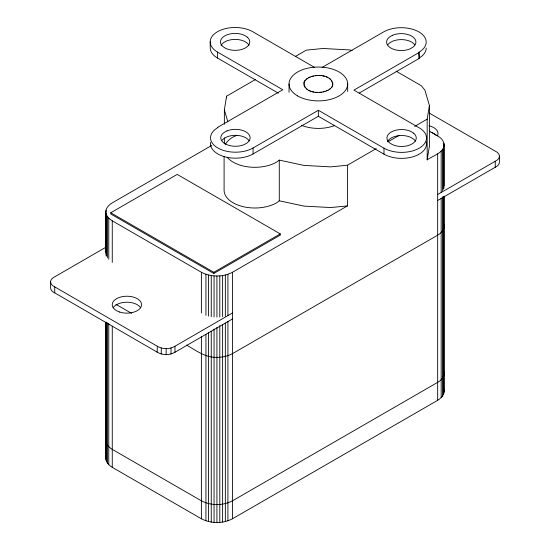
<?xml version="1.0" encoding="UTF-8"?>
<svg xmlns="http://www.w3.org/2000/svg" width="550" height="550" viewBox="0 0 550 550"><rect width="100%" height="100%" fill="white"/><g stroke="black" fill="none" stroke-linecap="round" stroke-linejoin="round"><path stroke-width="0.82" d="M105.82 252.959L105.82 211.846C105.848 207.804 109.079 204.841 112.262 202.867L211.75 145.434M429.522 131.154C434.754 134.702 443.692 137.239 444.104 144.836C443.451 153.388 432.836 155.623 427.171 159.871L427.171 119.185L429.406 105.49L424.93 90.241L421.376 85.766L396.144 71.198M105.82 322.314L105.82 458.356C105.848 462.392 109.079 465.355 112.262 467.328L201.383 518.781C210.918 523.765 222.942 523.765 232.471 518.781L437.663 400.317C440.846 398.344 444.084 395.381 444.104 391.339L444.104 196.226M224.366 124.279L224.366 109.869L226.593 96.174L255.399 79.544M427.171 159.871L429.406 146.169L429.406 105.49M304.054 82.424L303.806 83.511M304.501 81.352L305.229 80.334M332.221 86.563L331.492 87.581M332.668 85.491L332.915 84.404M175.141 352.041C169.902 355.472 162.711 355.389 157.328 352.241L54.746 292.875A11.261 6.497 0 0 1 50.593 287.829L50.593 281.847M306.144 79.372L307.299 78.499M330.577 88.543L329.416 89.416M376.214 148.603L347.414 165.227L330.674 166.87L304.012 165.419L279.283 160.112L276.636 162.106A30.779 17.772 0 0 1 227.143 157.259M347.414 165.227L347.414 205.913L330.674 207.549L304.012 206.106L279.283 200.798L276.636 202.792A30.779 17.772 0 0 1 243.093 206.649A30.779 17.772 0 0 1 224.091 190.231L224.091 156.324M308.612 77.701L310.124 77.034M328.103 90.214L326.597 90.887M105.627 247.39L54.746 276.808A11.261 6.497 0 0 0 54.746 286.887L157.328 346.259C162.669 349.401 169.627 349.401 174.969 346.259L232.471 312.957M232.471 318.945L174.969 352.241L174.969 346.259M295.274 56.519L306.35 50.126L323.091 48.489L349.752 49.94L352.151 50.456M322.066 67.458L383.646 31.907A24.915 14.383 0 0 1 418.88 31.907A24.915 14.383 0 0 1 418.88 52.25L419.217 58.424L418.88 52.25M110.749 212.774L177.21 174.405L280.28 233.908L280.28 235.097L213.819 273.474L110.749 213.964L110.749 212.774L213.819 272.278L280.28 233.908M314.676 67.471L252.739 31.714A24.915 14.383 0 0 0 217.504 31.714A24.915 14.383 0 0 0 217.504 52.057L282.796 89.746L217.504 127.442L217.834 127.634A24.915 14.383 0 0 0 217.834 147.978A24.915 14.383 0 0 0 253.069 147.978L318.361 110.282L383.982 148.17A24.915 14.383 0 0 0 419.217 148.17A24.915 14.383 0 0 0 419.217 127.827L353.925 90.131L419.217 52.443M210.678 142.285A24.915 14.383 0 0 0 224.73 156.771A24.915 14.383 0 0 0 253.069 153.959L318.361 116.27L383.982 154.151A24.915 14.383 0 0 0 412.913 156.798A24.915 14.383 0 0 0 426.202 141.728M359.123 93.115L419.217 58.424M388.032 141.776L399.107 135.382M414.618 126.431L427.171 119.185M105.82 211.846C105.848 215.882 109.079 218.852 112.262 220.818L201.383 272.271C210.918 277.255 222.942 277.255 232.471 272.271L347.414 205.913M437.663 194.494L495.241 161.26A11.296 6.518 0 0 0 495.241 151.14L429.248 113.046M437.663 200.475L495.241 167.241A11.296 6.518 0 0 0 499.407 162.181L499.407 156.2M236.919 135.293L233.111 136.978A30.779 17.772 0 0 0 225.459 144.313M311.754 76.457L313.514 76.037M324.968 91.458L323.207 91.877M315.336 75.728L317.226 75.584M321.379 92.187L319.495 92.331M319.131 75.556L321.021 75.701M317.591 92.359L315.7 92.214M322.871 75.955L324.631 76.374M313.851 91.96L312.091 91.541M326.308 76.904L327.814 77.571M310.413 91.011L308.901 90.344M329.196 78.334L330.357 79.207M307.526 89.588L306.364 88.715M210.21 41.883L210.21 47.871A24.915 14.383 0 0 0 217.504 58.039L278.341 93.163M115.974 304.336L131.574 313.342M186.532 345.07C195.986 350.384 205.466 357.871 216.927 357.362C222.317 357.362 227.707 356.207 232.471 353.643L437.663 235.18C441.691 233.014 445.562 228.229 443.541 223.465M331.347 80.142L332.076 81.159M305.367 87.773L304.638 86.756M157.156 352.041L157.328 346.259M332.619 82.211L332.867 83.304M304.102 85.704L303.854 84.611M443.541 370.652C445.562 375.416 441.691 380.201 437.663 382.367L232.471 500.83C222.942 505.814 210.918 505.814 201.383 500.83L112.262 449.377C109.079 447.411 105.848 444.441 105.82 440.406M443.541 388.603L444.104 391.339M224.366 109.869L227.893 121.901M495.241 161.26L495.241 167.241M444.104 144.836L444.104 185.948M443.919 143.179L443.919 188.458M443.919 196.281L443.919 392.996M443.355 148.115L443.355 189.234M443.355 196.941L443.355 394.625M442.434 149.689L442.434 190.802M442.434 196.797L442.434 396.199M441.162 151.181L441.162 192.294M441.162 198.289L441.162 397.684M437.663 153.808L437.663 400.317M383.982 148.17L383.982 154.151M347.669 83.958L347.669 91.465M318.361 110.282L318.361 116.27M289.046 83.958L289.046 92.297M279.283 160.112L279.283 200.798M253.069 147.978L253.069 153.959M232.471 272.271L232.471 518.781M227.92 274.292L227.92 315.404M227.92 321.399L227.92 520.802M226.593 96.174L226.593 97.866M225.342 275.028L225.342 316.14M225.342 322.994L225.342 521.531M224.366 137.837L224.366 143.77M222.619 275.557L222.619 316.676M222.619 324.383L222.619 522.067M219.801 275.88L219.801 316.999M219.801 325.566L219.801 522.39M217.504 52.057L217.504 58.039M216.927 275.99L216.927 317.103M216.927 327.381L216.927 522.5M214.06 275.88L214.06 316.999M214.06 328.989L214.06 522.39M213.819 272.278L213.819 273.474M211.241 275.557L211.241 316.676M211.241 331.238L211.241 522.067M208.519 275.028L208.519 316.14M208.519 332.413L208.519 521.531M205.941 274.292L205.941 315.404M205.941 334.249L205.941 520.802M201.383 272.271L201.383 313.005M201.383 336.717L201.383 518.781M171.036 348.047L171.036 354.035M166.148 348.686L166.148 354.668M161.267 348.047L161.267 354.035M112.262 220.818L112.262 262.398M112.262 326.15L112.262 467.328M108.769 218.192L108.769 259.304M108.769 323.524L108.769 464.702M107.498 216.7L107.498 257.812M107.498 322.891L107.498 463.21M106.569 215.126L106.569 256.245M106.569 322.176L106.569 461.636M106.012 210.189L106.012 211.901M106.012 213.503L106.012 255.468M106.012 322.259L106.012 460.006M54.746 286.887L54.746 292.875M221.079 45.451A14.658 8.463 0 0 1 244.853 41.539L247.356 43.209A14.658 8.463 0 0 1 249.026 45.196M387.695 44.859A14.658 8.463 0 0 1 389.592 42.941L392.288 41.374A14.658 8.463 0 0 1 414.776 44.784M222.159 140.229A14.658 8.463 0 0 1 224.208 138.366L227.019 136.868A14.658 8.463 0 0 1 249.212 140.876M387.475 141.714A14.658 8.463 0 0 1 411.125 137.548L413.683 139.191A14.658 8.463 0 0 1 415.415 141.164M334.641 125.551A29.308 16.926 0 0 1 301.29 125.235M426.181 48.056A24.915 14.383 0 0 1 418.88 58.231M429.007 125.764A14.658 8.463 0 0 1 437.381 136.008M113.128 307.78A14.658 8.463 0 0 1 126.899 302.211A14.658 8.463 0 0 1 140.676 307.78M431.056 132.358A14.658 8.463 0 0 1 436.253 135.547M304.205 81.771C302.569 95.157 327.161 95.315 332.516 86.151C334.153 72.758 309.554 72.6 304.205 81.771M392.288 35.392L389.592 36.96A14.658 8.463 0 0 0 390.954 48.091A14.658 8.463 0 0 0 410.245 48.764L412.94 47.19A14.658 8.463 0 0 0 411.579 36.066A14.658 8.463 0 0 0 392.288 35.392M227.019 130.886L224.208 132.385A14.658 8.463 0 0 0 224.668 143.536A14.658 8.463 0 0 0 243.884 144.726L246.702 143.234A14.658 8.463 0 0 0 246.235 132.076A14.658 8.463 0 0 0 227.019 130.886M413.683 133.21L411.125 131.567A14.658 8.463 0 0 0 391.799 131.704A14.658 8.463 0 0 0 389.517 142.787L392.074 144.43A14.658 8.463 0 0 0 411.4 144.292A14.658 8.463 0 0 0 413.683 133.21M247.356 37.228L244.853 35.557A14.658 8.463 0 0 0 225.528 35.489A14.658 8.463 0 0 0 222.887 46.544L225.39 48.214A14.658 8.463 0 0 0 244.716 48.283A14.658 8.463 0 0 0 247.356 37.228M297.632 95.927A29.308 16.926 0 0 0 346.672 88.337A29.308 16.926 0 0 0 310.771 67.609A29.308 16.926 0 0 0 297.632 95.927M119.57 312.015A14.658 8.463 0 0 0 141.556 304.686A14.658 8.463 0 0 0 119.57 297.357A14.658 8.463 0 0 0 119.57 312.015"/></g></svg>
